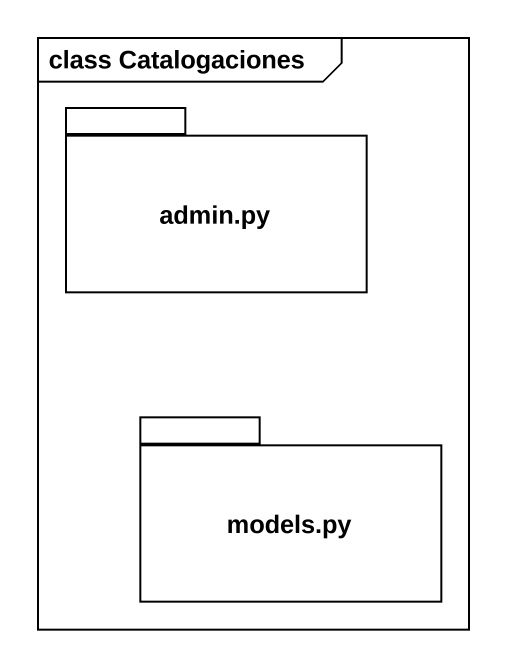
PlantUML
@startuml
mainframe class Catalogaciones
package "admin.py" as admin_py {
}
package "models.py" as models_py {
}
@enduml
